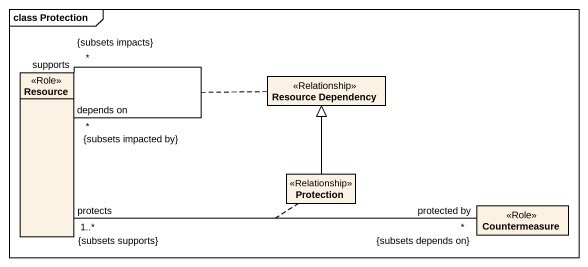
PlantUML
@startuml
mainframe class Protection
hide circle
hide empty members
class Resource <<Role>>
class "Resource Dependency" as Resource_Dependency <<Relationship>>
class Protection <<Relationship>>
class Countermeasure <<Role>>
Resource "depends on\n*\n{subsets impacted by}" -- "supports\n*\n{subsets impacts}" Resource
(Resource, Resource) .. Resource_Dependency
Protection -up-|> Resource_Dependency
Countermeasure "protected by\n*\n{subsets depends on}" -left- "protects\n1..*\n{subsets supports}" Resource
(Countermeasure, Resource) .. Protection
@enduml
